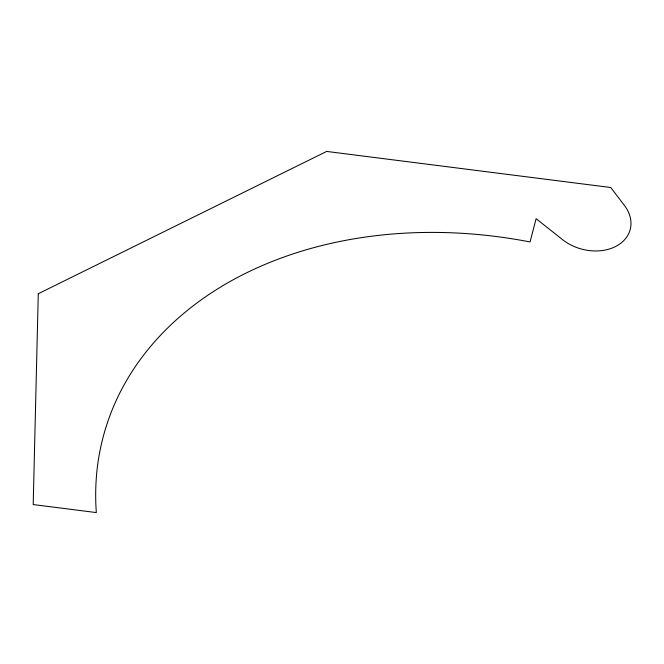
<?xml version="1.0" encoding="UTF-8"?>
<svg xmlns="http://www.w3.org/2000/svg" width="664" height="664" viewBox="0 0 664 664"><rect width="100%" height="100%" fill="white"/><g stroke="black" fill="none" stroke-linecap="round" stroke-linejoin="round"><path stroke-width="1" d="M38.28 293.737L33.2 504.557L96.33 512.575A398.923 299.24 15 0 1 530.055 241.953L536.114 218.697L562.524 239.629A41.849 31.391 15 0 0 616.673 245.937A41.849 31.391 15 0 0 624.401 205.4L610.739 187.505L326.663 151.425L38.28 293.737"/></g></svg>
